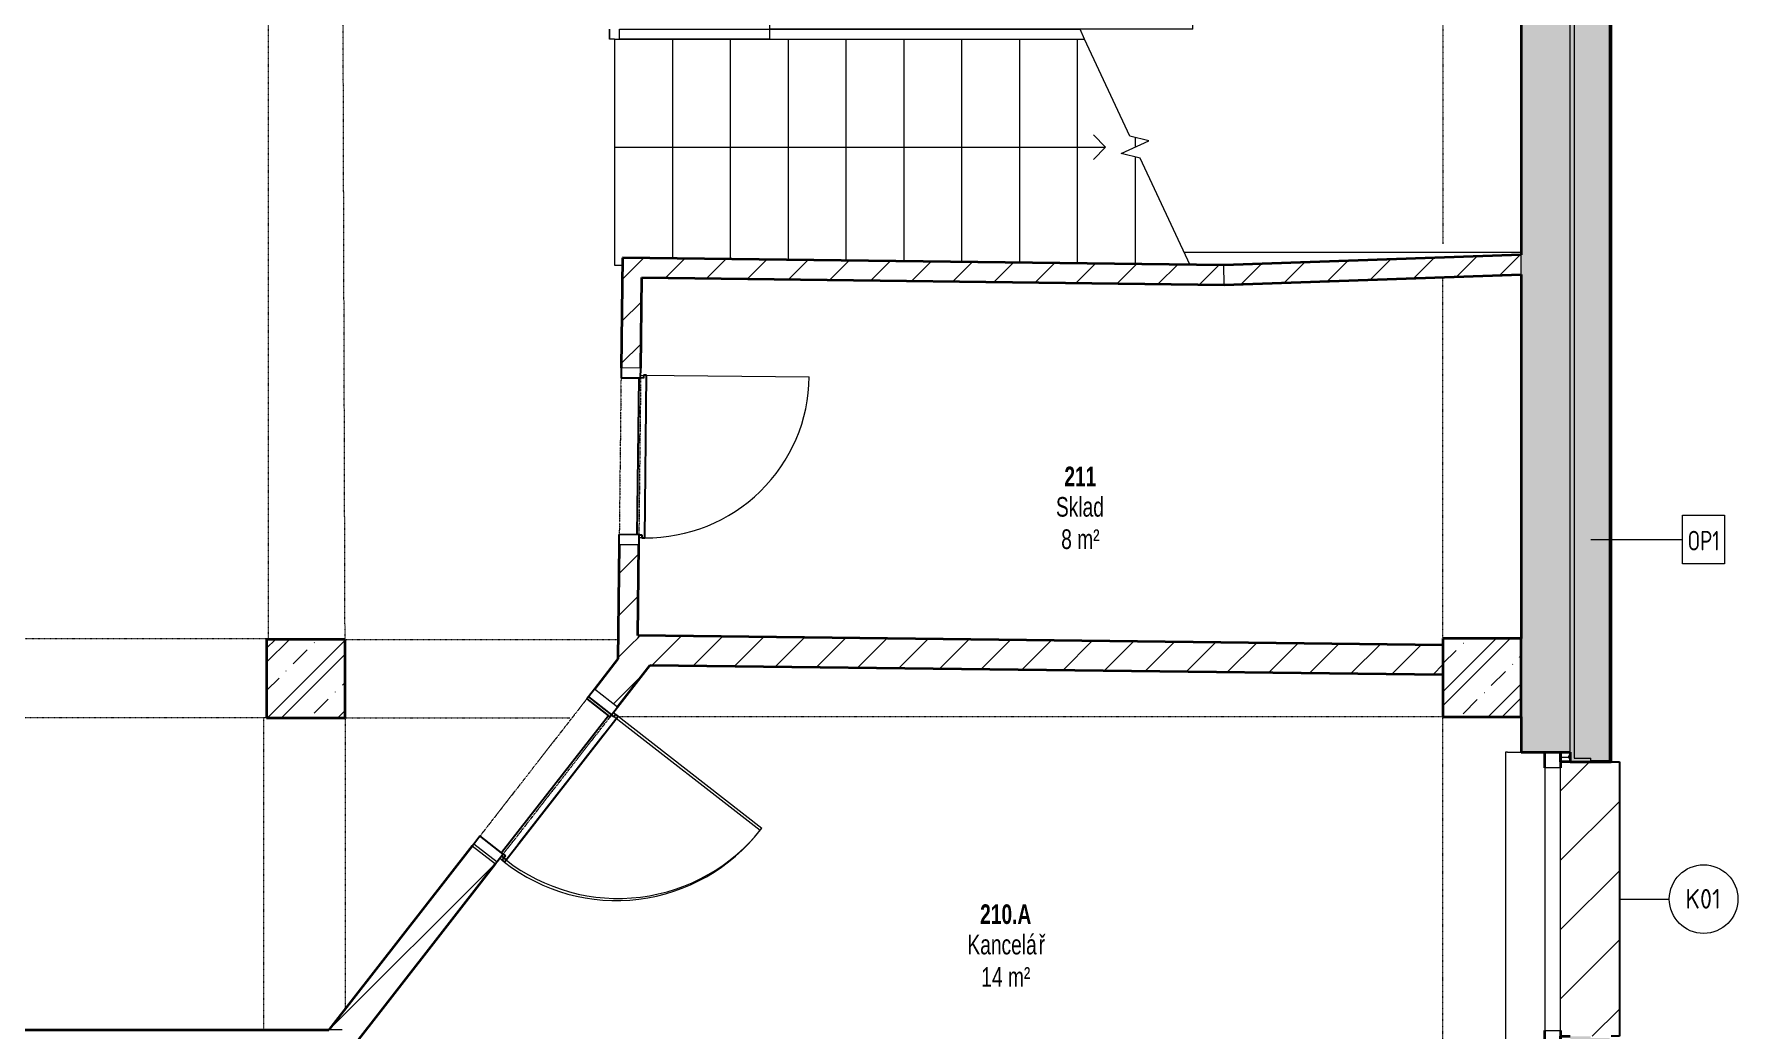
# Model space of a CAD drawing. Header units: millimetres. Extents: x 48671 to 278361, y -45352 to 20466.
# Drawn here: x 88553 to 97244, y -24282 to -19200 of the extents above; entities that cross this region are included whole.
import ezdxf

# ---------------------------------------------------------------- set-up
doc = ezdxf.new("R2010")
doc.units = ezdxf.units.MM
doc.linetypes.add('Dash dot dot', pattern=[5, 2, -1, 0, -1, 0, -1])
doc.linetypes.add('Čerchovaná se dvěma tečkami', pattern=[2.59, 1, -0.53, 0, -0.53, 0, -0.53])
for name, color, linetype, lineweight in [('A-AREA-IDEN', 2, 'Continuous', 9), ('A-DETL', 90, 'Continuous', 13), ('A-DOOR', 31, 'Continuous', 13), ('A-DOOR-FRAM', 31, 'Continuous', 25), ('A-FLOR', 192, 'Continuous', 13), ('A-FLOR-HRAL', 11, 'Continuous', 13), ('A-GENM', 13, 'Continuous', 13), ('A-GLAZ', 151, 'Continuous', 13), ('A-WALL', 113, 'Continuous', 13), ('A-WALL-IDEN', 211, 'Continuous', 9), ('A-WALL-PATT', 111, 'Continuous', 35), ('Q-SPCQ', 91, 'Continuous', 13), ('Q-SPCQ-IDEN', 132, 'Continuous', 9), ('S-COLS', 52, 'Continuous', 13), ('S-STRS', 31, 'Continuous', 13), ('S-STRS-ANNO', 31, 'Continuous', 13), ('S-STRS-MBND', 31, 'Continuous', 13)]:
    doc.layers.add(name, color=color, linetype=linetype, lineweight=lineweight)
doc.styles.add('Arial_1', font='arial.ttf', dxfattribs={"width": 0.7, "height": 100})
doc.styles.add('Arial_B', font='arialbd.ttf', dxfattribs={"width": 0.7, "height": 100})
doc.styles.add('ISOCPEUR', font='isocpeur.ttf', dxfattribs={"width": 0.75, "height": 100})
doc.styles.add('ISOCPEUR_1', font='isocpeur.ttf', dxfattribs={"width": 0.9, "height": 100})
pattern_1 = [(45, (0, 0), (-106.06602, 106.06602), [])]

# ---------------------------------------------------------------- blocks, each defined once
blk = doc.blocks.new('OKNO_1k_nadsvetlik - OKNO_1k_nadsvetlik_1500x1800-1969463-1NP_NÁVRH B')
at = {"layer": 'A-GLAZ'}
h = blk.add_hatch(dxfattribs=at)
h.set_pattern_fill('FP_47', color=256, style=0, pattern_type=2)
h.set_pattern_definition([(270, (23614.283, 96264.626), (43.3, -75), [50, -100]), (330, (23614.283, 96214.626), (86.601905, -0.0011), [50, -100]), (210, (23614.283, 96214.626), (-43.301905, -74.9989), [50, -100])])
h.paths.add_polyline_path([(-750, -75), (-750, -125), (-700, -125), (-700, -75), (-720, -75)])
h.paths.add_polyline_path([(700, -125), (750, -125), (750, -75), (700, -75)])
at = {"layer": 'A-GLAZ', "lineweight": 35}
for p, q in [((-750, 5), (-670, 5)), ((670, 5), (750, 5)), ((-750, -75), (-700, -75)), ((-670, -75), (-750, -75)), ((-700, -75), (-700, -125)), ((750, -75), (670, -75)), ((700, -75), (750, -75)), ((700, -125), (700, -75))]:
    blk.add_line(p, q, dxfattribs=at)
at = {"layer": 'A-GLAZ'}
for p, q in [((670, 5), (-670, 5)), ((-670, 5), (-670, -75)), ((670, -75), (670, 5)), ((-670, -75), (670, -75))]:
    blk.add_line(p, q, dxfattribs=at)
blk = doc.blocks.new('parapet s nosem_vnitní - parapet s nosem_vnitní-1280316-1NP_NÁVRH B')
at = {"layer": 'A-GENM'}
for p, q in [((750, 200), (-750, 200)), ((-750, 200), (-750, 190)), ((-750, 120), (-750, 190)), ((750, 190), (750, 200)), ((750, 190), (750, 120))]:
    blk.add_line(p, q, dxfattribs=at)
blk = doc.blocks.new('parapet_ext - parapet_ext-1802102-1NP_NÁVRH B')
at = {"layer": 'Q-SPCQ'}
h = blk.add_hatch(dxfattribs=at)
h.set_pattern_fill('FP_48', color=11, style=0, pattern_type=2)
h.set_pattern_definition([(315, (23614.28, 96339.63), (176.7767, 176.7767), [])])
h.paths.add_polyline_path([(-700, -258), (-700, -300), (700, -300), (700, 0), (-700, 0), (-700, -255)])
at = {"layer": 'Q-SPCQ', "color": 21, "lineweight": 25}
for p, q in [((-700, -300), (-700, -258)), ((700, -258), (700, -300)), ((700, -300), (-700, -300))]:
    blk.add_line(p, q, dxfattribs=at)
blk = doc.blocks.new('DVERE_1k_oblozka - DD03_01_800x1970_koupelna-1549489-1NP_NÁVRH B')
at = {"layer": 'A-DOOR'}
for p, q in [((-415, 47.1), (-415, 907.1)), ((-400, 47.1), (-450, 47.1)), ((-450, 47.1), (-450, -52.9)), ((-400, -52.9), (-400, 47.1)), ((305, 77.1), (-305, 77.1)), ((450, 47.1), (400, 47.1)), ((400, 47.1), (400, -52.9)), ((415, 77.1), (415, 47.1)), ((450, -52.9), (450, 47.1)), ((-450, -52.9), (-400, -52.9)), ((400, -52.9), (450, -52.9))]:
    blk.add_line(p, q, dxfattribs=at)
at = {"layer": 'A-DOOR', "lineweight": 25}
for p, q in [((415, 77.1), (-415, 77.1)), ((-415, 77.1), (-415, 62.1)), ((-415, 62.1), (-400, 62.1)), ((-400, 62.1), (-400, 47.1)), ((-400, 37.1), (400, 37.1)), ((400, 47.1), (400, 62.1)), ((400, 62.1), (415, 62.1)), ((415, 62.1), (415, 77.1))]:
    blk.add_line(p, q, dxfattribs=at)
at = {"layer": 'A-DOOR', "linetype": 'Čerchovaná se dvěma tečkami'}
for p, q in [((-400, 47.1), (400, 47.1)), ((-400, -52.9), (400, -52.9))]:
    blk.add_line(p, q, dxfattribs=at)
at = {"layer": 'A-DOOR'}
blk.add_arc((-415, 77.1), 830, 360, 90, dxfattribs=at)
at = {"layer": 'A-DOOR-FRAM'}
for p, q in [((-400, 47.1), (-450, 47.1)), ((-400, -52.9), (-400, 47.1)), ((400, 47.1), (400, -52.9)), ((400, 47.1), (450, 47.1)), ((-450, -52.9), (-400, -52.9)), ((450, -52.9), (400, -52.9))]:
    blk.add_line(p, q, dxfattribs=at)
blk = doc.blocks.new('DVERE_1k_oblozka - DD03_01_900x1970_koupelna-1549520-1NP_NÁVRH B')
at = {"layer": 'A-DOOR'}
for p, q in [((-465, 72.1), (-465, 1032.1)), ((355, 102.1), (-355, 102.1)), ((465, 102.1), (465, 72.1)), ((-450, 72.1), (-500, 72.1)), ((-500, 72.1), (-500, -77.9)), ((-450, -77.9), (-450, 72.1)), ((500, 72.1), (450, 72.1)), ((450, 72.1), (450, -77.9)), ((500, -77.9), (500, 72.1)), ((-500, -77.9), (-450, -77.9)), ((450, -77.9), (500, -77.9))]:
    blk.add_line(p, q, dxfattribs=at)
at = {"layer": 'A-DOOR', "lineweight": 25}
for p, q in [((465, 102.1), (-465, 102.1)), ((-465, 102.1), (-465, 87.1)), ((-465, 87.1), (-450, 87.1)), ((-450, 87.1), (-450, 72.1)), ((450, 72.1), (450, 87.1)), ((450, 87.1), (465, 87.1)), ((465, 87.1), (465, 102.1)), ((-436.4, 62.1), (450, 62.1))]:
    blk.add_line(p, q, dxfattribs=at)
at = {"layer": 'A-DOOR', "linetype": 'Čerchovaná se dvěma tečkami'}
for p, q in [((-450, 72.1), (450, 72.1)), ((-450, -77.9), (450, -77.9))]:
    blk.add_line(p, q, dxfattribs=at)
at = {"layer": 'A-DOOR'}
blk.add_arc((-465, 102.1), 930, 360, 90, dxfattribs=at)
at = {"layer": 'A-DOOR-FRAM'}
for p, q in [((-450, 72.1), (-500, 72.1)), ((-450, -77.9), (-450, 72.1)), ((450, 72.1), (450, -77.9)), ((450, 72.1), (500, 72.1)), ((-500, -77.9), (-450, -77.9)), ((500, -77.9), (450, -77.9))]:
    blk.add_line(p, q, dxfattribs=at)
blk = doc.blocks.new('DVERE_1k_oblozka - DD03_01_900x1970_koupelna-V71-1NP_NÁVRH B')
at = {"layer": 'A-DOOR'}
for p, q in [((-465, 72.1), (-465, 1032.1)), ((355, 102.1), (-355, 102.1)), ((465, 102.1), (465, 72.1)), ((-450, 72.1), (-463.6, 72.1)), ((-450, -77.9), (-450, 72.1)), ((500, 72.1), (486.4, 72.1)), ((500, -77.9), (500, 72.1)), ((-463.6, -77.9), (-450, -77.9)), ((486.4, -77.9), (500, -77.9))]:
    blk.add_line(p, q, dxfattribs=at)
at = {"layer": 'A-DOOR', "lineweight": 25}
for p, q in [((450, 72.1), (450, 87.1)), ((465, 102.1), (451.4, 102.1)), ((451.4, 87.1), (465, 87.1)), ((465, 87.1), (465, 102.1))]:
    blk.add_line(p, q, dxfattribs=at)
at = {"layer": 'A-DOOR', "linetype": 'Čerchovaná se dvěma tečkami'}
for p, q in [((-450, 72.1), (436.4, 72.1)), ((-450, -77.9), (436.4, -77.9))]:
    blk.add_line(p, q, dxfattribs=at)
at = {"layer": 'A-DOOR'}
blk.add_arc((-465, 102.1), 930, 360, 90, dxfattribs=at)
at = {"layer": 'A-DOOR-FRAM'}
for p, q in [((-450, 72.1), (-463.6, 72.1)), ((-450, -77.9), (-450, 72.1)), ((486.4, 72.1), (500, 72.1)), ((-463.6, -77.9), (-450, -77.9)), ((500, -77.9), (486.4, -77.9))]:
    blk.add_line(p, q, dxfattribs=at)
blk = doc.blocks.new('Typ horního madla - Horní madlo_Vnitřní_-1837980-1NP_NÁVRH B')
at = {"layer": 'A-FLOR-HRAL'}
for p, q in [((91489.2, -19225.7), (91489.2, -19175.3)), ((91539.2, -19225.7), (91539.2, -19175.7)), ((91539.2, -19175.7), (92304.1, -19175.7)), ((92304.7, -19124.9), (92304.1, -19124.9)), ((92304.1, -19124.9), (92304.1, -19174.9)), ((92304.1, -19174.9), (92304.7, -19174.9)), ((92304.7, -19175.7), (92304.1, -19175.7)), ((92304.1, -19175.7), (92304.1, -19225.7)), ((91514.8, -19225.7), (91489.2, -19225.7)), ((92304.1, -19225.7), (91539.2, -19225.7)), ((92304.1, -19225.7), (92304.7, -19225.7))]:
    blk.add_line(p, q, dxfattribs=at)
blk = doc.blocks.new('Typ horního madla - Horní madlo_Vnitřní_-V72-1NP_NÁVRH B')
at = {"layer": 'A-FLOR-HRAL'}
for p, q in [((91489.2, -19175.3), (91489.2, -19225.7)), ((91539.2, -19175.7), (93888.6, -19175.7)), ((94464.2, -19124.9), (92304.1, -19124.9)), ((94464.2, -19174.9), (92304.1, -19174.9)), ((93911.9, -19225.7), (93888.6, -19175.7)), ((94464.2, -19174.9), (94464.2, -19124.9)), ((91514.2, -19225.7), (93911.9, -19225.7))]:
    blk.add_line(p, q, dxfattribs=at)
blk = doc.blocks.new('Betonový čtvercový sloup - 400 x 400-V82-1NP_NÁVRH B')
at = {"layer": 'S-COLS'}
h = blk.add_hatch(dxfattribs=at)
h.set_pattern_fill('FP_139', color=256, style=0, pattern_type=2)
h.set_pattern_definition([(45, (-95939.63, 22484.28), (-179.6051, 179.6051), []), (45, (-95867.78, 22484.28), (-179.6051, 179.6051), []), (45, (-95724.1, 22484.28), (-107.7631, 251.4472), [101.6, -50.8, 1.676, -49.124])])
h.paths.add_polyline_path([(-200, -200), (200, -200), (200, 200), (-200, 200)])
at = {"layer": 'S-COLS', "lineweight": 35}
for p, q in [((200, 200), (-200, 200)), ((-200, 200), (-200, -200)), ((200, -200), (200, 200)), ((-200, -200), (200, -200))]:
    blk.add_line(p, q, dxfattribs=at)
blk = doc.blocks.new('Popiska speciální vybavení - Popiska okna_Bublina-1426311-1NP_NÁVRH B')
at = {"layer": 'Q-SPCQ-IDEN'}
blk.add_circle((0, 0), 3.5, dxfattribs=at)

msp = doc.modelspace()

# ---------------------------------------------------------------- hatches: boundary and pattern name
at = {"layer": 'A-WALL-PATT', "lineweight": 13}
h = msp.add_hatch(dxfattribs=at)
h.set_pattern_fill('FP_8', color=11, style=0, pattern_type=2)
h.set_pattern_definition([(45, (0, 0), (0.0007, 353.5527), []), (315, (0, 0), (353.5527, -0.0007), []), (270, (153.68, 9.56), (176.771, -176.771), [19.139, -334.416]), (270, (199.87, 9.56), (176.771, -176.771), [19.139, -334.416]), (0, (166.57, 23.1), (176.771, 176.771), [19.139, -334.416]), (0, (166.57, -23.1), (176.771, 176.771), [19.139, -334.416]), (45, (153.68, 9.56), (0.0007, 353.5527), [19.139, -230.861]), (45, (186.35, -23.1), (0.0007, 353.5527), [19.139, -230.861]), (315, (186.35, 23.1), (353.5527, -0.0007), [19.139, -230.861]), (315, (153.68, -9.56), (353.5527, -0.0007), [19.139, -230.861])])
h.paths.add_polyline_path([(96409.6, -28989.3), (96589.6, -28989.3), (96589.6, -24322.3), (96493.6, -24322.3), (96493.6, -24334.3), (96409.6, -24334.3), (96409.6, -28969.3)])
h.paths.add_polyline_path([(96493.6, -22906.3), (96589.6, -22906.3), (96589.6, -17038.3), (96409.6, -17038.3), (96409.6, -22894.3), (96493.6, -22894.3)])
h = msp.add_hatch(dxfattribs=at)
h.set_pattern_fill('FP_19', color=256, angle=45, style=0, pattern_type=2)
h.set_pattern_definition([(135, (96389.63, -22906.97), (-143.684, -143.684), []), (90, (96322.32, -22678.02), (-143.684, 143.684), [25.4, -261.968]), (135, (96322.32, -22652.62), (-143.684, -143.684), [25.4, -177.8]), (180, (96304.36, -22634.66), (-143.684, -143.684), [25.4, -261.968]), (225, (96278.96, -22634.66), (143.684, -143.684), [25.4, -177.8]), (90, (96261, -22678.02), (-143.684, 143.684), [25.4, -261.968]), (135, (96278.96, -22695.98), (-143.684, -143.684), [25.4, -177.8]), (180, (96304.36, -22695.98), (-143.684, -143.684), [25.4, -261.968]), (225, (96322.32, -22678.02), (143.684, -143.684), [25.4, -177.8]), (135, (96237.78, -22611.44), (-143.684, -143.684), [50.8, -152.4])])
h.paths.add_polyline_path([(96389.6, -28719.3), (96389.6, -24364.3), (96139.6, -24364.3), (96139.6, -28719.3)])
h.paths.add_polyline_path([(96139.6, -22864.3), (96389.6, -22864.3), (96389.6, -17238.3), (96139.6, -17238.3), (96139.6, -22684.3)])
at = {"layer": 'A-WALL-PATT'}
h = msp.add_hatch(color=11, dxfattribs=at)
h.paths.add_polyline_path([(96409.6, -28969.3), (96409.6, -24334.3), (96493.6, -24334.3), (96493.6, -24314.3), (96389.6, -24314.3), (96389.6, -28719.3), (96390.4, -28719.3), (96390.4, -28969.3)])
h.paths.add_polyline_path([(96409.6, -22914.3), (96493.6, -22914.3), (96493.6, -22894.3), (96409.6, -22894.3), (96409.6, -17218.3), (96389.6, -17218.3), (96389.6, -22914.3)])
at = {"layer": 'A-WALL-PATT', "lineweight": 13}
h = msp.add_hatch(dxfattribs=at)
h.set_pattern_fill('FP_21', color=256, style=0, pattern_type=2)
h.set_pattern_definition(pattern_1)
h.paths.add_polyline_path([(94623.7, -20479.4), (96139.6, -20426.5), (96139.6, -20326.4), (94622.5, -20379.4)])
h = msp.add_hatch(dxfattribs=at)
h.set_pattern_fill('FP_21', color=256, style=0, pattern_type=2)
h.set_pattern_definition(pattern_1)
h.paths.add_polyline_path([(91531.4, -22388.8), (91593.7, -22308.8), (91632, -22338.7), (91637.9, -21805.3), (91537.9, -21804.2)])
h.paths.add_polyline_path([(91647.9, -20905.4), (91654.2, -20343), (91554.2, -20341.8), (91547.9, -20904.2), (91647.4, -20905.4)])
h = msp.add_hatch(dxfattribs=at)
h.set_pattern_fill('FP_21', color=256, style=0, pattern_type=2)
h.set_pattern_definition(pattern_1)
h.paths.add_polyline_path([(94623.7, -20479.4), (94622.5, -20379.4), (91654.2, -20343), (91653.1, -20443), (94331.9, -20475.9)])
h = msp.add_hatch(dxfattribs=at)
h.set_pattern_fill('FP_21', color=256, style=0, pattern_type=2)
h.set_pattern_definition(pattern_1)
h.paths.add_polyline_path([(90124.6, -24439.5), (90907.2, -23434.6), (90788.8, -23342.4), (90057.3, -24281.8), (90124.6, -24281.8), (90124.6, -24317.4)])
h.paths.add_polyline_path([(91529.9, -22634.9), (91712, -22401), (91593.7, -22308.8), (91411.6, -22542.7), (91521.6, -22628.3)])
h = msp.add_hatch(dxfattribs=at)
h.set_pattern_fill('FP_21', color=256, style=0, pattern_type=2)
h.set_pattern_definition(pattern_1)
h.paths.add_polyline_path([(95739.6, -22468.2), (95739.6, -22318.2), (91632.7, -22269.9), (91632, -22338.7), (91712, -22401), (91696.7, -22420.6), (94331.9, -22451.6)])
at = {"layer": 'S-COLS'}
h = msp.add_hatch(dxfattribs=at)
h.set_pattern_fill('FP_26', color=256, style=0, pattern_type=2)
h.set_pattern_definition([(45, (0, 0), (-179.6051, 179.6051), []), (45, (71.84, 0), (-179.6051, 179.6051), []), (45, (215.53, 0), (-107.7631, 251.4472), [101.6, -50.8, 1.676, -49.124])])
h.paths.add_polyline_path([(89739.6, -22289.3), (89739.6, -22689.3), (90139.6, -22689.3), (90139.6, -22289.3)])

# ---------------------------------------------------------------- linework, layer by layer
at = {"layer": 'A-DETL', "linetype": 'Dash dot dot'}
for p, q in [((89749.9, -22284.3), (89749.9, -17808.3)), ((90139.6, -22289.3), (90125.8, -17808.3)), ((95739.6, -17888.3), (95739.6, -20270.9)), ((95739.6, -22318.2), (95739.6, -20440.5)), ((84089.1, -22284.3), (89749.9, -22284.3)), ((90139.6, -22289.3), (91532.5, -22289.3)), ((95739.6, -25153.9), (95739.6, -22468.2)), ((89739.6, -22689.3), (85279.6, -22689.3)), ((89724.6, -24281.8), (89724.6, -22686.8)), ((90139.6, -22689.3), (91287.3, -22689.3)), ((90139.6, -22689.3), (90139.6, -24176.1)), ((95739.6, -22684.3), (91529.5, -22684.3))]:
    msp.add_line(p, q, dxfattribs=at)
at = {"layer": 'A-FLOR', "color": 11}
msp.add_line((96139.6, -20315.3), (94420, -20315.3), dxfattribs=at)
at = {"layer": 'A-WALL', "color": 10}
for p, q in [((96594.6, -22911.3), (96594.6, -17033.3)), ((96589.6, -22906.3), (96589.6, -17038.3)), ((96409.6, -17218.3), (96409.6, -22894.3)), ((96409.6, -22894.3), (96493.6, -22894.3)), ((96493.6, -22914.3), (96493.6, -22894.3)), ((96493.6, -22906.3), (96589.6, -22906.3)), ((96493.6, -22911.3), (96594.6, -22911.3))]:
    msp.add_line(p, q, dxfattribs=at)
at = {"layer": 'A-WALL', "color": 1, "lineweight": 35}
for p, q in [((96597.6, -22914.3), (96597.6, -17030.3)), ((96389.6, -22864.3), (96389.6, -22914.3)), ((96389.6, -22914.3), (96597.6, -22914.3))]:
    msp.add_line(p, q, dxfattribs=at)
at = {"layer": 'A-WALL'}
for p, q in [((96389.6, -22864.3), (96389.6, -17238.3)), ((96139.6, -20426.5), (96139.6, -20326.4)), ((94623.7, -20479.4), (94622.5, -20379.4)), ((90124.6, -24281.8), (90057.3, -24281.8))]:
    msp.add_line(p, q, dxfattribs=at)
at = {"layer": 'A-WALL', "lineweight": 35}
for p, q in [((96139.6, -17888.3), (96139.6, -20326.4)), ((96139.6, -20326.4), (94622.5, -20379.4)), ((91554.2, -20341.8), (91547.9, -20904.2)), ((94622.5, -20379.4), (91554.2, -20341.8)), ((91647.9, -20905.4), (91653.1, -20443)), ((91653.1, -20443), (94623.7, -20479.4)), ((94623.7, -20479.4), (96139.6, -20426.5)), ((96139.6, -20426.5), (96139.6, -22284.3)), ((91537.9, -21804.2), (91531.4, -22388.8)), ((91632.7, -22269.9), (91637.9, -21805.3)), ((95739.6, -22318.2), (91632.7, -22269.9)), ((91531.4, -22388.8), (91411.6, -22542.7)), ((91529.9, -22634.9), (91696.7, -22420.6)), ((91696.7, -22420.6), (95739.6, -22468.2)), ((96139.6, -22684.3), (96139.6, -22864.3)), ((96139.6, -22864.3), (96389.6, -22864.3)), ((90788.8, -23342.4), (90057.3, -24281.8)), ((90124.6, -24439.5), (90907.2, -23434.6)), ((86849.6, -24281.8), (90057.3, -24281.8))]:
    msp.add_line(p, q, dxfattribs=at)
at = {"layer": 'A-WALL-IDEN'}
msp.add_line((96493.6, -21779), (96962.5, -21779), dxfattribs=at)
at = {"layer": 'A-WALL-IDEN', "flags": 128}
msp.add_lwpolyline([(96962.5, -21654.8), (97176.4, -21654.8), (97176.4, -21903.3), (96962.5, -21903.3)], close=True, dxfattribs=at)
at = {"layer": 'Q-SPCQ-IDEN'}
msp.add_line((96639.6, -23614.3), (96894.5, -23614.3), dxfattribs=at)
at = {"layer": 'S-COLS', "lineweight": 35}
for p, q in [((90139.6, -22289.3), (89739.6, -22289.3)), ((89739.6, -22289.3), (89739.6, -22689.3)), ((90139.6, -22689.3), (90139.6, -22289.3)), ((89739.6, -22689.3), (90139.6, -22689.3))]:
    msp.add_line(p, q, dxfattribs=at)
at = {"layer": 'S-STRS'}
for p, q in [((91514.2, -19225.7), (91514.2, -20379.5)), ((91514.2, -19225.7), (91514.2, -20379.5)), ((91809.2, -19225.7), (91809.2, -20344.9)), ((91809.2, -19225.7), (91809.2, -20344.9)), ((92104.2, -19225.7), (92104.2, -20348.5)), ((92104.2, -19225.7), (92104.2, -20348.5)), ((92399.2, -19225.7), (92399.2, -20352.1)), ((92399.2, -19225.7), (92399.2, -20352.1)), ((92694.2, -19225.7), (92694.2, -20355.7)), ((92694.2, -19225.7), (92694.2, -20355.7)), ((92989.2, -19225.7), (92989.2, -20359.4)), ((92989.2, -19225.7), (92989.2, -20359.4)), ((93284.2, -19225.7), (93284.2, -20363)), ((93284.2, -19225.7), (93284.2, -20363)), ((93579.2, -19225.7), (93579.2, -20366.6)), ((93579.2, -19225.7), (93579.2, -20366.6)), ((93874.2, -19225.7), (93874.2, -20370.2)), ((93874.2, -19225.7), (93874.2, -20370.2)), ((94169.2, -19727.2), (94169.2, -19777.4)), ((94169.2, -19727.2), (94169.2, -19777.4)), ((94169.2, -19827.6), (94169.2, -20373.8)), ((94169.2, -19827.6), (94169.2, -20373.8)), ((91514.2, -20379.5), (91553.8, -20379.5))]:
    msp.add_line(p, q, dxfattribs=at)
at = {"layer": 'S-STRS-ANNO'}
for p, q in [((94019.2, -19777.4), (93956.7, -19714.9)), ((91514.2, -19777.4), (91809.2, -19777.4)), ((91809.2, -19777.4), (92104.2, -19777.4)), ((92104.2, -19777.4), (92399.2, -19777.4)), ((92399.2, -19777.4), (92694.2, -19777.4)), ((92694.2, -19777.4), (92989.2, -19777.4)), ((92989.2, -19777.4), (93284.2, -19777.4)), ((93284.2, -19777.4), (93579.2, -19777.4)), ((93579.2, -19777.4), (93874.2, -19777.4)), ((93874.2, -19777.4), (94019.2, -19777.4)), ((94019.2, -19777.4), (93956.7, -19839.9))]:
    msp.add_line(p, q, dxfattribs=at)
at = {"layer": 'S-STRS-MBND'}
for p, q in [((94142.8, -19720.8), (93911.9, -19225.7)), ((94240, -19744.4), (94142.8, -19720.8)), ((94098.4, -19810.4), (94240, -19744.4)), ((94195.6, -19834), (94098.4, -19810.4)), ((94449.9, -20379.5), (94195.6, -19834))]:
    msp.add_line(p, q, dxfattribs=at)

# ---------------------------------------------------------------- block references
at = {"layer": 'A-DOOR'}
for name, p, rotation in [('DVERE_1k_oblozka - DD03_01_800x1970_koupelna-1549489-1NP_NÁVRH B', (91595.8, -21354.8), 269.3629215509387), ('DVERE_1k_oblozka - DD03_01_900x1970_koupelna-V71-1NP_NÁVRH B', (91157.4, -22995.8), 232.0913747374323), ('DVERE_1k_oblozka - DD03_01_900x1970_koupelna-1549520-1NP_NÁVRH B', (91165.8, -22985), 232.0913747374323)]:
    msp.add_blockref(name, p, dxfattribs=dict(at, rotation=rotation))
at = {"layer": 'A-FLOR-HRAL'}
for name in ['Typ horního madla - Horní madlo_Vnitřní_-1837980-1NP_NÁVRH B', 'Typ horního madla - Horní madlo_Vnitřní_-V72-1NP_NÁVRH B']:
    msp.add_blockref(name, (0, 0), dxfattribs=at)
at = {"layer": 'A-GENM', "rotation": 90.00000000000017}
msp.add_blockref('parapet s nosem_vnitní - parapet s nosem_vnitní-1280316-1NP_NÁVRH B', (96259.6, -23614.3), dxfattribs=at)
at = {"layer": 'A-GLAZ', "rotation": 90.00000000000017}
msp.add_blockref('OKNO_1k_nadsvetlik - OKNO_1k_nadsvetlik_1500x1800-1969463-1NP_NÁVRH B', (96264.6, -23614.3), dxfattribs=at)
at = {"layer": 'Q-SPCQ', "color": 21, "lineweight": 25, "rotation": 90.00000000000017}
msp.add_blockref('parapet_ext - parapet_ext-1802102-1NP_NÁVRH B', (96339.6, -23614.3), dxfattribs=at)
at = {"layer": 'Q-SPCQ-IDEN', "xscale": 49.99999999999998, "yscale": 49.99999999999998, "zscale": 49.99999999999998}
msp.add_blockref('Popiska speciální vybavení - Popiska okna_Bublina-1426311-1NP_NÁVRH B', (97069.5, -23614.3), dxfattribs=at)
at = {"layer": 'S-COLS'}
msp.add_blockref('Betonový čtvercový sloup - 400 x 400-V82-1NP_NÁVRH B', (95939.6, -22484.3), dxfattribs=at)

# ---------------------------------------------------------------- texts
at = {"layer": 'A-AREA-IDEN', "lineweight": 18, "char_height": 100, "attachment_point": 1}
for s, insert, width, style in [('211', (93808.7, -21407.5), 202.025, 'Arial_B'), ('Sklad', (93765.8, -21562.8), 305.844, 'Arial_1'), ('8 m²', (93792.6, -21727.8), 241.308, 'Arial_1'), ('210.A', (93379.1, -23641.1), 322.679, 'Arial_B'), ('Kancelá', (93314.3, -23796.4), 440.527, 'Arial_1'), ('\\fArial|b0|i0|c238|p34|;\\W.7;ř', (93677.8, -23796.4), 39.283, 'Arial_1'), ('14 m²', (93385, -23961.4), 308.65, 'Arial_1')]:
    msp.add_mtext(s, dxfattribs=dict(at, insert=insert, width=width, style=style))
at = {"layer": 'A-WALL-IDEN', "insert": (96987.5, -21735.2), "char_height": 100, "width": 195.411, "attachment_point": 1, "style": 'ISOCPEUR'}
msp.add_mtext('OP1', dxfattribs=at)
at = {"layer": 'Q-SPCQ-IDEN', "insert": (96976.5, -23562.7), "char_height": 100, "width": 223.671, "attachment_point": 1, "style": 'ISOCPEUR_1'}
msp.add_mtext('K01', dxfattribs=at)

doc.saveas('drawing.dxf')
